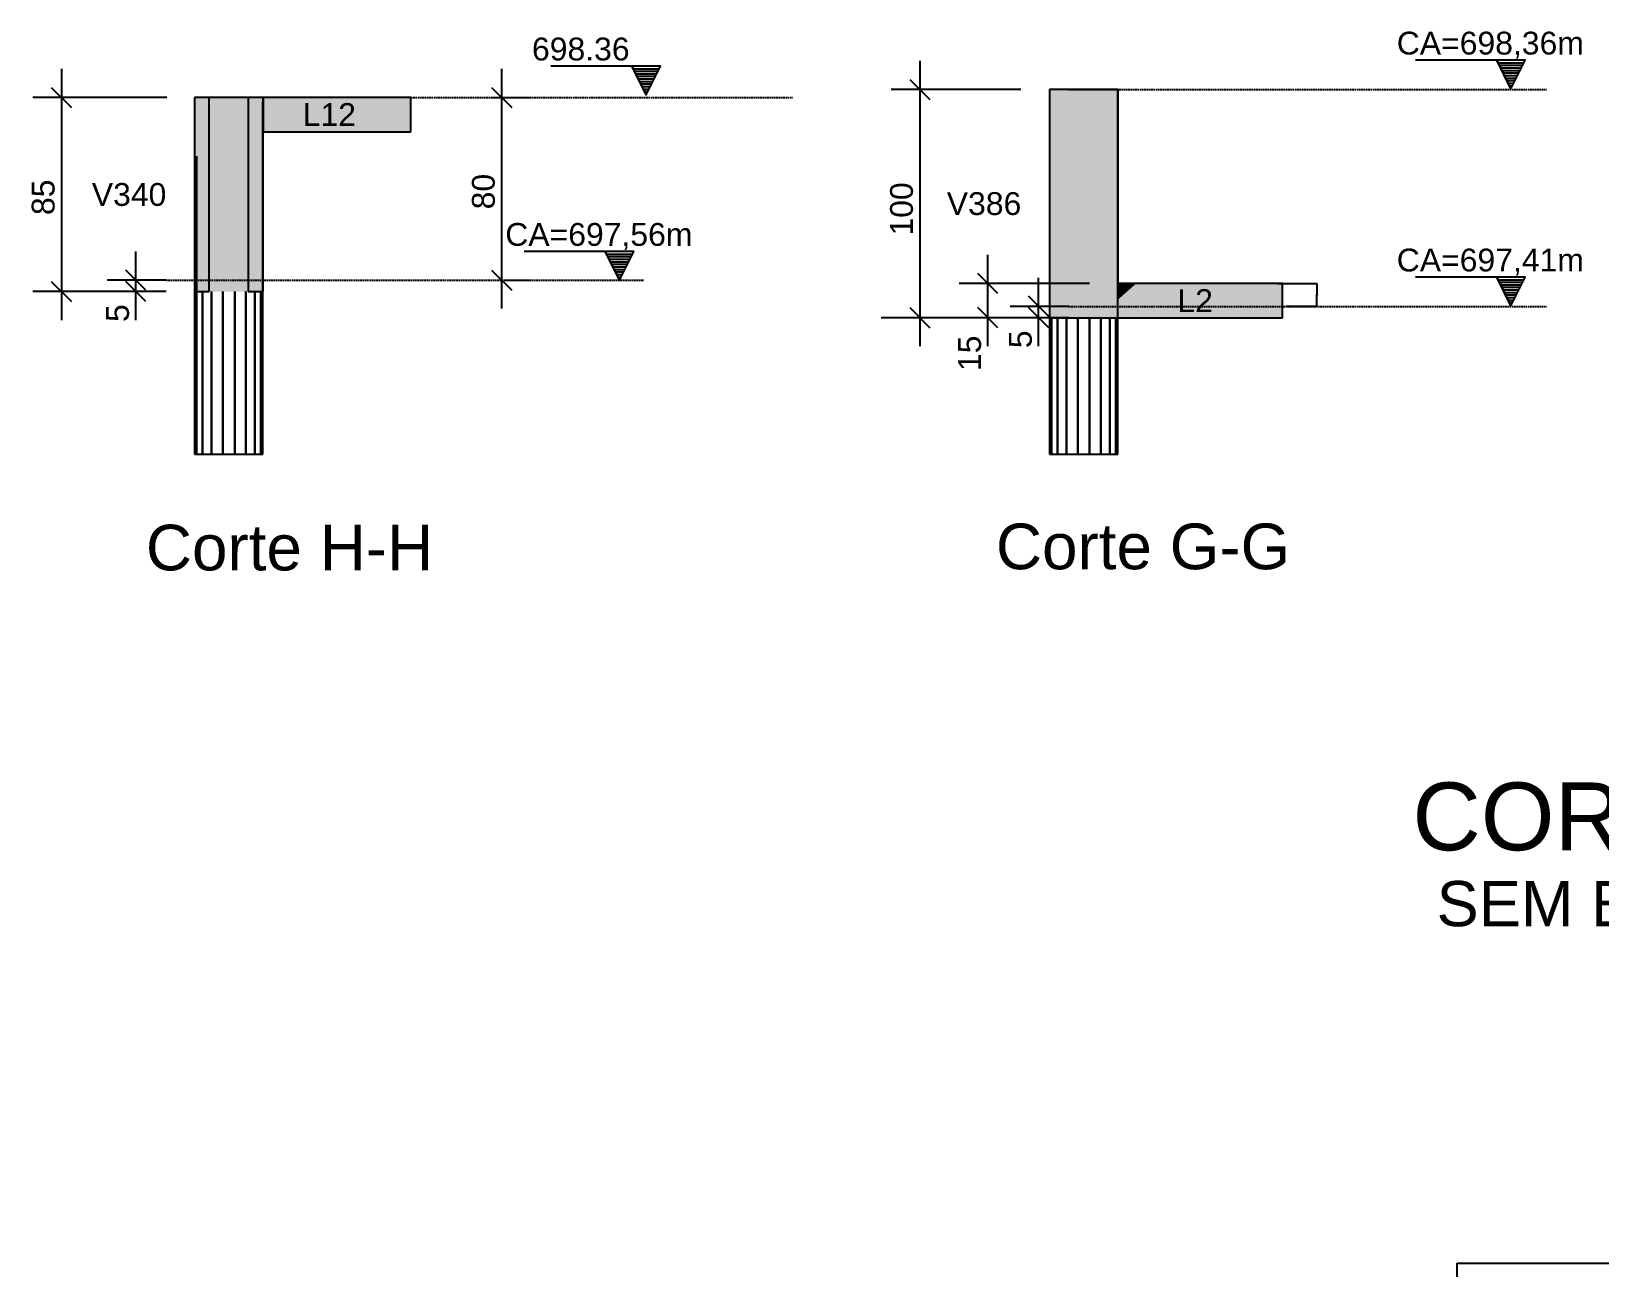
# Model space of a CAD drawing. Extents: x 37185 to 43130, y -8135 to -3930.
# Drawn here: x 40924 to 41610, y -6558 to -6017 of the extents above; entities that cross this region are included whole.
import ezdxf

# ---------------------------------------------------------------- set-up
doc = ezdxf.new("R2010")
doc.units = 0
doc.header["$MEASUREMENT"] = 0
doc.linetypes.add('ESTILO_TQS_0001', pattern=[1, 0.7, -0.3])
doc.layers.get('0').update_dxf_attribs({"linetype": 'CONTINUOUS'})
doc.layers.get('Defpoints').update_dxf_attribs({"linetype": 'CONTINUOUS'})
for name, color, linetype in [('32', 7, 'CONTINUOUS'), ('35', 7, 'CONTINUOUS'), ('48', 4, 'CONTINUOUS'), ('52', 3, 'CONTINUOUS'), ('55', 12, 'CONTINUOUS'), ('68', 4, 'CONTINUOUS'), ('74', 2, 'CONTINUOUS'), ('75', 9, 'CONTINUOUS'), ('79', 12, 'CONTINUOUS'), ('96', 252, 'CONTINUOUS')]:
    doc.layers.add(name, color=color, linetype=linetype)
doc.styles.get("Standard").update_dxf_attribs({"font": 'ROMANS.SHX'})
doc.styles.add('TQS_ARIAL', font='arial.ttf')
doc.dimstyles.get("Standard").update_dxf_attribs({"dimtxt": 0.18, "dimasz": 0.18, "dimexe": 0.18, "dimexo": 0.0625, "dimgap": 0.09, "dimtad": 0, "dimtih": 1, "dimtoh": 1, "dimdec": 4, "dimzin": 0, "dimdsep": 46, "dimtxsty": 'Standard', "dimcen": 0.09, "dimadec": 0, "dimazin": 0, "dimtfac": 1, "dimtdec": 4, "dimtofl": 0, "dimtmove": 0, "dimatfit": 3, "dimfxl": 1, "dimtolj": 1, "dimtzin": 0, "dimarcsym": 0})

# ---------------------------------------------------------------- blocks, each defined once
blk = doc.blocks.new('*D35')
at = {"color": 0, "linetype": 'Continuous', "lineweight": -2}
for p, q in [((41469.14, -6127.41), (41486.55, -6127.41)), ((41486.37, -6127.59), (41486.37, -6132.23)), ((41472.88, -6137.41), (41486.55, -6137.41)), ((41486.37, -6137.23), (41486.37, -6132.59))]:
    blk.add_line(p, q, dxfattribs=at)
at = {"color": 0, "linetype": 'Continuous'}
for points in [[(41486.4, -6127.59), (41486.34, -6127.59), (41486.37, -6127.41)], [(41486.34, -6137.23), (41486.4, -6137.23), (41486.37, -6137.41)]]:
    blk.add_solid(points, dxfattribs=at)
at = {"layer": 'Defpoints', "color": 0, "linetype": 'Continuous'}
for p in [(41469.08, -6127.41), (41486.37, -6127.41), (41472.82, -6137.41)]:
    blk.add_point(p, dxfattribs=at)
at = {"color": 0, "linetype": 'Continuous', "insert": (41486.37, -6132.41), "char_height": 0.18, "attachment_point": 5}
blk.add_mtext('\\A1;10.0000', dxfattribs=at)
blk = doc.blocks.new('CT_GEN_LO')
for p, q in [((31953.98, -11232.82), (31953.98, -11226.98)), ((31953.98, -11226.98), (31961.27, -11226.98)), ((31961.27, -11226.98), (32019.59, -11226.98))]:
    blk.add_line(p, q)
at = {"layer": '32', "linetype": 'Continuous', "style": 'TQS_ARIAL'}
blk.add_text('CORTE ESQUEMÁTICO', height=27, dxfattribs=at).set_placement((31936.13, -11062.57))
at = {"layer": '35', "linetype": 'Continuous', "style": 'TQS_ARIAL'}
blk.add_text('SEM ESCALA', height=18, dxfattribs=at).set_placement((31945.77, -11092.79))

msp = doc.modelspace()

# ---------------------------------------------------------------- linework, layer by layer
at = {"layer": '48', "linetype": 'Continuous'}
for p, q in [((40995.07895, -6045.92246), (40995.0252, -6045.92246)), ((41025.0252, -6130.92246), (41025.0252, -6047.85151)), ((41025.07895, -6045.92246), (41025.04705, -6045.92246)), ((41369.31591, -6042.41354), (41369.31591, -6202.10376)), ((41369.36968, -6042.41354), (41369.31591, -6042.41354)), ((41399.31591, -6042.42404), (41399.31591, -6042.41354)), ((41399.31591, -6042.43431), (41399.31591, -6042.42404)), ((41399.31591, -6042.44871), (41399.31591, -6042.43431)), ((41399.31591, -6142.41351), (41399.31591, -6042.64851)), ((41399.36968, -6042.41354), (41399.31861, -6042.41354)), ((41399.36968, -6127.41351), (41399.36968, -6042.41354)), ((41025.07895, -6130.92246), (41025.07895, -6060.92246)), ((40995.0252, -6070.92246), (40995.0252, -6202.10376)), ((40995.9298, -6130.92246), (40995.9298, -6071.71241)), ((40995.9298, -6071.71241), (40995.9298, -6130.92246)), ((40995.9298, -6202.10376), (40995.9298, -6130.92246)), ((40995.9298, -6130.92246), (40995.9298, -6202.10376)), ((40998.5345, -6202.10376), (40998.5345, -6130.92246)), ((40998.5345, -6130.92246), (40998.5345, -6202.10376)), ((41002.5252, -6202.10376), (41002.5252, -6130.92246)), ((41002.5252, -6130.92246), (41002.5252, -6202.10376)), ((41007.42045, -6202.10376), (41007.42045, -6130.92246)), ((41007.42045, -6130.92246), (41007.42045, -6202.10376)), ((41012.6299, -6202.10376), (41012.6299, -6130.92246)), ((41012.6299, -6130.92246), (41012.6299, -6202.10376)), ((41017.5252, -6202.10376), (41017.5252, -6130.92246)), ((41017.5252, -6130.92246), (41017.5252, -6202.10376)), ((41021.51585, -6202.10376), (41021.51585, -6130.92246)), ((41021.51585, -6130.92246), (41021.51585, -6202.10376)), ((41024.12055, -6202.10376), (41024.12055, -6130.92246)), ((41024.12055, -6130.92246), (41024.12055, -6202.10376)), ((41025.0252, -6202.10376), (41025.0252, -6130.92246)), ((41370.22056, -6202.10376), (41370.22056, -6142.41351)), ((41370.22056, -6142.41351), (41370.22056, -6202.10376)), ((41372.82523, -6202.10376), (41372.82523, -6142.41351)), ((41372.82523, -6142.41351), (41372.82523, -6202.10376)), ((41376.81591, -6202.10376), (41376.81591, -6142.41351)), ((41376.81591, -6142.41351), (41376.81591, -6202.10376)), ((41381.71123, -6202.10376), (41381.71123, -6142.41351)), ((41381.71123, -6142.41351), (41381.71123, -6202.10376)), ((41386.92066, -6202.10376), (41386.92066, -6142.41351)), ((41386.92066, -6142.41351), (41386.92066, -6202.10376)), ((41391.81591, -6202.10376), (41391.81591, -6142.41351)), ((41391.81591, -6142.41351), (41391.81591, -6202.10376)), ((41395.80658, -6202.10376), (41395.80658, -6142.41351)), ((41395.80658, -6142.41351), (41395.80658, -6202.10376)), ((41398.41133, -6202.10376), (41398.41133, -6142.41351)), ((41398.41133, -6142.41351), (41398.41133, -6202.10376)), ((41399.31591, -6202.10376), (41399.31591, -6142.41351)), ((40995.0252, -6202.10376), (40995.9298, -6202.10376)), ((40995.9298, -6202.10376), (40998.5345, -6202.10376)), ((40998.5345, -6202.10376), (41002.5252, -6202.10376)), ((41002.5252, -6202.10376), (41007.42045, -6202.10376)), ((41007.42045, -6202.10376), (41012.6299, -6202.10376)), ((41012.6299, -6202.10376), (41017.5252, -6202.10376)), ((41017.5252, -6202.10376), (41021.51585, -6202.10376)), ((41021.51585, -6202.10376), (41024.12055, -6202.10376)), ((41024.12055, -6202.10376), (41025.0252, -6202.10376)), ((41369.31591, -6202.10376), (41370.22056, -6202.10376)), ((41370.22056, -6202.10376), (41372.82523, -6202.10376)), ((41372.82523, -6202.10376), (41376.81591, -6202.10376)), ((41376.81591, -6202.10376), (41381.71123, -6202.10376)), ((41381.71123, -6202.10376), (41386.92066, -6202.10376)), ((41386.92066, -6202.10376), (41391.81591, -6202.10376)), ((41391.81591, -6202.10376), (41395.80658, -6202.10376)), ((41395.80658, -6202.10376), (41398.41133, -6202.10376)), ((41398.41133, -6202.10376), (41399.31591, -6202.10376))]:
    msp.add_line(p, q, dxfattribs=at)
at = {"layer": '52', "linetype": 'Continuous'}
for points in [[(41001.45885, -6045.92246), (41001.30895, -6045.92246), (40998.5345, -6045.92246), (40995.9298, -6045.92246), (40995.45345, -6045.92246), (40995.07895, -6045.92246)], [(40995.07895, -6045.92246), (40995.07895, -6071.12461), (40995.07895, -6130.92246)], [(41001.30895, -6045.92246), (41001.30895, -6094.05361), (41001.30895, -6128.80121), (41001.30895, -6130.92246)], [(41001.45885, -6130.92246), (41001.45885, -6095.28551), (41001.45885, -6058.87601), (41001.45885, -6052.02506), (41001.45885, -6049.29351), (41001.45885, -6048.71651), (41001.45885, -6046.77396), (41001.45885, -6045.92246)], [(41018.59155, -6045.92246), (41001.45885, -6045.92246)], [(41025.04705, -6045.92246), (41025.0252, -6045.92246), (41024.9714, -6045.92246), (41024.12055, -6045.92246), (41021.51585, -6045.92246), (41018.7414, -6045.92246), (41018.59155, -6045.92246)], [(41018.59155, -6045.92246), (41018.59155, -6081.55936), (41018.59155, -6130.92246)], [(41018.7414, -6130.92246), (41018.7414, -6128.94916), (41018.7414, -6080.73206), (41018.7414, -6045.92246)], [(41025.07895, -6105.72031), (41025.04705, -6045.92246)], [(41025.07895, -6045.92246), (41025.07895, -6060.92246)], [(41089.7437, -6045.92246), (41025.07895, -6045.92246)], [(41089.7437, -6060.92246), (41089.7437, -6059.42121), (41089.7437, -6058.62376), (41089.7437, -6056.35306), (41089.7437, -6056.21206), (41089.7437, -6045.92246)], [(41399.31861, -6042.41354), (41399.26213, -6042.41354), (41399.03946, -6042.41354), (41398.41133, -6042.41354), (41395.80658, -6042.41354), (41391.81591, -6042.41354), (41386.92066, -6042.41354), (41381.71123, -6042.41354), (41376.81591, -6042.41354), (41372.82523, -6042.41354), (41370.22056, -6042.41354), (41369.59236, -6042.41354), (41369.36968, -6042.41354)], [(41369.36968, -6042.41354), (41369.36968, -6089.91291), (41369.36968, -6142.41351)], [(41399.36968, -6094.91414), (41399.31861, -6042.41354)], [(41025.07895, -6060.92246), (41060.5848, -6060.92246), (41088.98325, -6060.92246), (41089.7437, -6060.92246)], [(41399.36968, -6127.41351), (41399.36968, -6094.91414)], [(41025.07895, -6130.92246), (41025.07895, -6105.72031)], [(40995.07895, -6130.92246), (40995.26175, -6130.92246), (40995.45345, -6130.92246), (40995.9298, -6130.92246), (40996.167, -6130.92246), (40996.61105, -6130.92246), (40997.02335, -6130.92246), (40998.5345, -6130.92246), (40999.26015, -6130.92246), (40999.4186, -6130.92246), (40999.57825, -6130.92246), (40999.8456, -6130.92246), (41001.30895, -6130.92246), (41001.45885, -6130.92246)], [(41018.59155, -6130.92246), (41018.7414, -6130.92246), (41019.467, -6130.92246), (41020.6318, -6130.92246), (41020.8192, -6130.92246), (41021.51585, -6130.92246), (41022.1971, -6130.92246), (41023.8834, -6130.92246), (41024.0828, -6130.92246), (41024.12055, -6130.92246), (41024.35715, -6130.92246), (41024.9714, -6130.92246), (41025.0252, -6130.92246), (41025.04705, -6130.92246), (41025.07895, -6130.92246)], [(41471.33526, -6127.41351), (41407.26816, -6127.41351), (41399.36968, -6127.41351)], [(41471.33526, -6142.41351), (41471.33526, -6140.95836), (41471.33526, -6135.01701), (41471.33526, -6134.57976), (41471.33526, -6134.28231), (41471.33526, -6127.41351)], [(41369.36968, -6142.41351), (41369.59236, -6142.41351), (41369.96968, -6142.41351), (41370.22056, -6142.41351), (41370.45771, -6142.41351), (41371.02201, -6142.41351), (41372.28238, -6142.41351), (41372.82523, -6142.41351), (41373.70933, -6142.41351), (41374.05313, -6142.41351), (41376.34266, -6142.41351), (41376.81591, -6142.41351), (41378.32213, -6142.41351), (41378.57563, -6142.41351), (41381.23153, -6142.41351), (41381.71123, -6142.41351), (41383.31413, -6142.41351), (41384.31591, -6142.41351), (41386.38358, -6142.41351), (41386.92066, -6142.41351), (41388.42688, -6142.41351), (41390.05618, -6142.41351), (41391.67101, -6142.41351), (41391.81591, -6142.41351), (41393.04381, -6142.41351), (41394.92248, -6142.41351), (41395.80658, -6142.41351), (41396.07816, -6142.41351), (41396.60803, -6142.41351), (41398.17411, -6142.41351), (41398.41133, -6142.41351), (41398.59898, -6142.41351), (41398.68966, -6142.41351), (41399.03946, -6142.41351), (41399.26213, -6142.41351), (41399.31591, -6142.41351), (41399.36968, -6142.41351), (41407.26816, -6142.41351), (41432.00421, -6142.41351), (41471.33526, -6142.41351)]]:
    msp.add_lwpolyline(points, dxfattribs=at)
at = {"layer": '68', "linetype": 'ESTILO_TQS_0001'}
for p, q in [((41089.7437, -6045.92246), (41256.87445, -6045.92246)), ((41377.82139, -6042.41351), (41586.94109, -6042.41351)), ((40982.57895, -6125.92246), (41191.6987, -6125.92246)), ((41377.82139, -6137.41351), (41586.94109, -6137.41351))]:
    msp.add_line(p, q, dxfattribs=at)
at = {"layer": '75', "linetype": 'Continuous'}
for p, q in [((40936.76885, -6033.42246), (40936.76885, -6143.42246)), ((41129.4837, -6033.42246), (41129.4837, -6138.42246)), ((41199.0401, -6032.21571), (41151.0401, -6032.21571)), ((41192.7901, -6044.71571), (41186.5401, -6032.21571)), ((41187.0975, -6033.33051), (41198.4827, -6033.33051)), ((41187.6549, -6034.44526), (41197.9253, -6034.44526)), ((41192.7901, -6044.71571), (41199.0401, -6032.21571)), ((41312.55021, -6029.91351), (41312.55021, -6154.91354)), ((41577.61439, -6029.62931), (41529.61439, -6029.62931)), ((41571.36439, -6042.12931), (41565.11439, -6029.62931)), ((41565.67179, -6030.74411), (41577.05704, -6030.74411)), ((41566.22919, -6031.85891), (41576.49964, -6031.85891)), ((41566.78659, -6032.97371), (41575.94224, -6032.97371)), ((41567.34394, -6034.08846), (41575.38484, -6034.08846)), ((41571.36439, -6042.12931), (41577.61439, -6029.62931)), ((40932.34945, -6041.50301), (40941.18825, -6050.34186)), ((41125.0643, -6041.50301), (41133.90315, -6050.34186)), ((41188.2123, -6035.56006), (41197.36795, -6035.56006)), ((41188.76965, -6036.67486), (41196.81055, -6036.67486)), ((41189.32705, -6037.78961), (41196.25315, -6037.78966)), ((41189.88445, -6038.90441), (41195.6958, -6038.90441)), ((41190.44185, -6040.01921), (41195.1384, -6040.01921)), ((41190.99925, -6041.13401), (41194.581, -6041.13401)), ((41308.13076, -6037.99409), (41316.96966, -6046.83291)), ((41567.90134, -6035.20326), (41574.82744, -6035.20326)), ((41568.45874, -6036.31806), (41574.27009, -6036.31806)), ((41569.01614, -6037.43286), (41573.71269, -6037.43281)), ((41569.57354, -6038.54766), (41573.15529, -6038.54761)), ((41570.13094, -6039.66241), (41572.59789, -6039.66241)), ((41570.68834, -6040.77721), (41572.04049, -6040.77721)), ((40982.95345, -6045.92246), (40924.26885, -6045.92246)), ((40995.45345, -6045.92246), (40995.45345, -6045.92246)), ((41112.2925, -6045.92246), (41112.2925, -6045.92246)), ((41124.7925, -6045.92246), (41141.9837, -6045.92246)), ((41191.55665, -6042.24881), (41194.0236, -6042.24881)), ((41192.11405, -6043.36356), (41193.46615, -6043.36356)), ((41356.81588, -6042.41354), (41300.05018, -6042.41354)), ((41369.31591, -6042.41354), (41369.31591, -6042.41354)), ((40969.33255, -6143.42246), (40969.33255, -6113.42246)), ((41187.3432, -6113.42246), (41139.3432, -6113.42246)), ((41181.0932, -6125.92246), (41174.84315, -6113.42246)), ((41175.40055, -6114.53726), (41186.7858, -6114.53726)), ((41175.95795, -6115.65201), (41186.2284, -6115.65201)), ((41176.51535, -6116.76681), (41185.67105, -6116.76681)), ((41181.0932, -6125.92246), (41187.3432, -6113.42246)), ((41342.33781, -6154.91354), (41342.33781, -6114.91349)), ((40973.752, -6130.34186), (40964.91315, -6121.50301)), ((41125.0643, -6121.50301), (41133.90315, -6130.34186)), ((41177.07275, -6117.88161), (41185.11365, -6117.88161)), ((41177.63015, -6118.99636), (41184.55625, -6118.99641)), ((41178.18755, -6120.11116), (41183.99885, -6120.11116)), ((41178.74495, -6121.22596), (41183.44145, -6121.22596)), ((41179.30235, -6122.34076), (41182.88405, -6122.34076)), ((41179.85975, -6123.45556), (41182.32665, -6123.45556)), ((41346.75718, -6131.83296), (41337.91836, -6122.99414)), ((40982.57895, -6130.92246), (40924.26885, -6130.92246)), ((40932.34945, -6126.50301), (40941.18825, -6135.34186)), ((40982.57895, -6125.92246), (40956.83255, -6125.92246)), ((40982.57895, -6130.92246), (40956.83255, -6130.92246)), ((40973.752, -6135.34186), (40964.91315, -6126.50301)), ((40995.07895, -6125.92246), (40995.07895, -6125.92246)), ((40995.07895, -6130.92246), (40995.07895, -6130.92246)), ((40995.07895, -6130.92246), (40995.07895, -6130.92246)), ((41118.43225, -6125.92246), (41118.43225, -6125.92246)), ((41130.93225, -6125.92246), (41141.9837, -6125.92246)), ((41180.4171, -6124.57031), (41181.76925, -6124.57031)), ((41386.86966, -6127.41351), (41329.83778, -6127.41351)), ((41364.57499, -6154.91351), (41364.57499, -6124.91351)), ((41399.36968, -6127.41351), (41399.36968, -6127.41351)), ((41577.61439, -6124.62931), (41529.61439, -6124.62931)), ((41571.36439, -6137.12931), (41565.11439, -6124.62931)), ((41565.67179, -6125.74411), (41577.05704, -6125.74411)), ((41566.22919, -6126.85891), (41576.49964, -6126.85891)), ((41566.78659, -6127.97371), (41575.94224, -6127.97371)), ((41567.34394, -6129.08846), (41575.38484, -6129.08846)), ((41567.90134, -6130.20326), (41574.82744, -6130.20326)), ((41571.36439, -6137.12931), (41577.61439, -6124.62931)), ((41377.82139, -6137.41351), (41352.07499, -6137.41351)), ((41368.99439, -6141.83296), (41360.15559, -6132.99411)), ((41568.45874, -6131.31806), (41574.27009, -6131.31806)), ((41569.01614, -6132.43286), (41573.71269, -6132.43281)), ((41569.57354, -6133.54766), (41573.15529, -6133.54761)), ((41570.13094, -6134.66241), (41572.59789, -6134.66241)), ((41570.68834, -6135.77721), (41572.04049, -6135.77721)), ((41377.57664, -6142.41351), (41295.70439, -6142.41351)), ((41356.98103, -6142.41351), (41300.05018, -6142.41351)), ((41308.13076, -6137.99414), (41316.96966, -6146.83296)), ((41344.48101, -6142.41351), (41329.83778, -6142.41351)), ((41346.75718, -6146.83296), (41337.91836, -6137.99414)), ((41377.82139, -6142.41351), (41352.07499, -6142.41351)), ((41356.98103, -6142.41351), (41356.98103, -6142.41351)), ((41368.99439, -6146.83296), (41360.15559, -6137.99411)), ((41369.48106, -6142.41351), (41369.48106, -6142.41351))]:
    msp.add_line(p, q, dxfattribs=at)
at = {"layer": '79', "linetype": 'Continuous'}
for points in [[(41186.5401, -6032.21571), (41192.7901, -6044.71571), (41199.0401, -6032.21571), (41186.5401, -6032.21571)], [(41565.11439, -6029.62931), (41571.36439, -6042.12931), (41577.61439, -6029.62931), (41565.11439, -6029.62931)], [(41174.84315, -6113.42246), (41181.0932, -6125.92246), (41187.3432, -6113.42246), (41174.84315, -6113.42246)], [(41565.11439, -6124.62931), (41571.36439, -6137.12931), (41577.61439, -6124.62931), (41565.11439, -6124.62931)]]:
    msp.add_lwpolyline(points, dxfattribs=at)
at = {"layer": '96', "linetype": 'Continuous'}
for points in [[(40995.0252, -6045.92246), (40995.07895, -6130.92246), (41025.07895, -6130.92246)], [(40995.0252, -6045.92246), (41025.07895, -6130.92246), (41025.07895, -6045.92246)], [(40995.0252, -6045.92246), (41025.07895, -6045.92246), (40995.0252, -6045.92246)], [(40995.45345, -6045.92246), (40995.07895, -6045.92246), (40995.07895, -6071.12461)], [(40995.45345, -6045.92246), (40995.07895, -6071.12461), (40995.45345, -6045.92246)], [(40995.45345, -6045.92246), (40995.07895, -6071.12461), (40995.07895, -6130.92246)], [(40995.45345, -6045.92246), (40995.07895, -6130.92246), (40995.45345, -6045.92246)], [(40995.45345, -6045.92246), (40995.07895, -6130.92246), (40995.45345, -6130.92246)], [(40995.45345, -6045.92246), (40995.45345, -6130.92246), (40995.45345, -6045.92246)], [(40995.45345, -6045.92246), (40995.45345, -6130.92246), (40996.167, -6130.92246)], [(40995.45345, -6045.92246), (40996.167, -6130.92246), (40995.45345, -6045.92246)], [(40995.45345, -6045.92246), (40996.167, -6130.92246), (40997.02335, -6130.92246)], [(40995.45345, -6045.92246), (40997.02335, -6130.92246), (40995.45345, -6045.92246)], [(40995.45345, -6045.92246), (40997.02335, -6130.92246), (40999.4186, -6130.92246)], [(40995.45345, -6045.92246), (40999.4186, -6130.92246), (40995.45345, -6045.92246)], [(40995.45345, -6045.92246), (40999.4186, -6130.92246), (40999.8456, -6130.92246)], [(40995.45345, -6045.92246), (40999.8456, -6130.92246), (40995.45345, -6045.92246)], [(40995.45345, -6045.92246), (40999.8456, -6130.92246), (41001.45885, -6130.92246)], [(40995.45345, -6045.92246), (41001.45885, -6130.92246), (40995.45345, -6045.92246)], [(40995.45345, -6045.92246), (41001.45885, -6130.92246), (41001.45885, -6095.28551)], [(40995.45345, -6045.92246), (41001.45885, -6095.28551), (40995.45345, -6045.92246)], [(40995.45345, -6045.92246), (41001.45885, -6095.28551), (41001.45885, -6045.92246)], [(40995.45345, -6045.92246), (41001.45885, -6045.92246), (40995.45345, -6045.92246)], [(41025.04705, -6045.92246), (41018.59155, -6045.92246), (41018.59155, -6081.55936)], [(41025.04705, -6045.92246), (41018.59155, -6081.55936), (41025.04705, -6045.92246)], [(41025.04705, -6045.92246), (41018.59155, -6081.55936), (41018.59155, -6130.92246)], [(41025.04705, -6045.92246), (41018.59155, -6130.92246), (41025.04705, -6045.92246)], [(41025.04705, -6045.92246), (41018.59155, -6130.92246), (41020.6318, -6130.92246)], [(41025.04705, -6045.92246), (41020.6318, -6130.92246), (41025.04705, -6045.92246)], [(41025.04705, -6045.92246), (41020.6318, -6130.92246), (41020.8192, -6130.92246)], [(41025.04705, -6045.92246), (41020.8192, -6130.92246), (41025.04705, -6045.92246)], [(41025.04705, -6045.92246), (41020.8192, -6130.92246), (41023.8834, -6130.92246)], [(41025.04705, -6045.92246), (41023.8834, -6130.92246), (41025.04705, -6045.92246)], [(41025.04705, -6045.92246), (41023.8834, -6130.92246), (41024.0828, -6130.92246)], [(41025.04705, -6045.92246), (41024.0828, -6130.92246), (41025.04705, -6045.92246)], [(41025.04705, -6045.92246), (41024.0828, -6130.92246), (41024.9714, -6130.92246)], [(41025.04705, -6045.92246), (41024.9714, -6130.92246), (41025.04705, -6045.92246)], [(41025.04705, -6045.92246), (41024.9714, -6130.92246), (41025.04705, -6130.92246)], [(41025.04705, -6045.92246), (41025.04705, -6130.92246), (41025.04705, -6045.92246)], [(41025.04705, -6045.92246), (41025.04705, -6130.92246), (41025.04705, -6130.92246)], [(41025.04705, -6045.92246), (41025.04705, -6130.92246), (41025.04705, -6045.92246)], [(41025.04705, -6045.92246), (41025.07895, -6130.92246), (41025.07895, -6105.72031)], [(41025.04705, -6045.92246), (41025.07895, -6105.72031), (41025.04705, -6045.92246)], [(41025.07895, -6045.92246), (41025.07895, -6060.92246), (41060.5848, -6060.92246)], [(41025.07895, -6045.92246), (41060.5848, -6060.92246), (41025.07895, -6045.92246)], [(41025.07895, -6045.92246), (41060.5848, -6060.92246), (41088.98325, -6060.92246)], [(41025.07895, -6045.92246), (41088.98325, -6060.92246), (41025.07895, -6045.92246)], [(41025.07895, -6045.92246), (41088.98325, -6060.92246), (41089.7437, -6060.92246)], [(41025.07895, -6045.92246), (41089.7437, -6060.92246), (41025.07895, -6045.92246)], [(41025.07895, -6045.92246), (41089.7437, -6060.92246), (41089.7437, -6059.42121)], [(41025.07895, -6045.92246), (41089.7437, -6059.42121), (41025.07895, -6045.92246)], [(41025.07895, -6045.92246), (41089.7437, -6059.42121), (41089.7437, -6058.62376)], [(41025.07895, -6045.92246), (41089.7437, -6058.62376), (41025.07895, -6045.92246)], [(41025.07895, -6045.92246), (41089.7437, -6058.62376), (41089.7437, -6056.35306)], [(41025.07895, -6045.92246), (41089.7437, -6056.35306), (41025.07895, -6045.92246)], [(41025.07895, -6045.92246), (41089.7437, -6056.35306), (41089.7437, -6056.21206)], [(41025.07895, -6045.92246), (41089.7437, -6056.21206), (41025.07895, -6045.92246)], [(41025.07895, -6045.92246), (41089.7437, -6056.21206), (41089.7437, -6045.92246)], [(41025.07895, -6045.92246), (41089.7437, -6045.92246), (41025.07895, -6045.92246)], [(41399.31861, -6042.41354), (41369.36968, -6042.41354), (41369.36968, -6089.91291)], [(41399.31861, -6042.41354), (41369.36968, -6089.91291), (41399.31861, -6042.41354)], [(41399.31861, -6042.41354), (41369.36968, -6089.91291), (41369.36968, -6142.41351)], [(41399.31861, -6042.41354), (41369.36968, -6142.41351), (41399.31861, -6042.41354)], [(41399.31861, -6042.41354), (41369.36968, -6142.41351), (41369.96968, -6142.41351)], [(41399.31861, -6042.41354), (41369.96968, -6142.41351), (41399.31861, -6042.41354)], [(41399.31861, -6042.41354), (41369.96968, -6142.41351), (41370.45771, -6142.41351)], [(41399.31861, -6042.41354), (41370.45771, -6142.41351), (41399.31861, -6042.41354)], [(41399.31861, -6042.41354), (41370.45771, -6142.41351), (41372.28238, -6142.41351)], [(41399.31861, -6042.41354), (41372.28238, -6142.41351), (41399.31861, -6042.41354)], [(41399.31861, -6042.41354), (41372.28238, -6142.41351), (41373.70933, -6142.41351)], [(41399.31861, -6042.41354), (41373.70933, -6142.41351), (41399.31861, -6042.41354)], [(41399.31861, -6042.41354), (41373.70933, -6142.41351), (41376.34266, -6142.41351)], [(41399.31861, -6042.41354), (41376.34266, -6142.41351), (41399.31861, -6042.41354)], [(41399.31861, -6042.41354), (41376.34266, -6142.41351), (41378.57563, -6142.41351)], [(41399.31861, -6042.41354), (41378.57563, -6142.41351), (41399.31861, -6042.41354)], [(41399.31861, -6042.41354), (41378.57563, -6142.41351), (41381.23153, -6142.41351)], [(41399.31861, -6042.41354), (41381.23153, -6142.41351), (41399.31861, -6042.41354)], [(41399.31861, -6042.41354), (41381.23153, -6142.41351), (41384.31591, -6142.41351)], [(41399.31861, -6042.41354), (41384.31591, -6142.41351), (41399.31861, -6042.41354)], [(41399.31861, -6042.41354), (41384.31591, -6142.41351), (41386.38358, -6142.41351)], [(41399.31861, -6042.41354), (41386.38358, -6142.41351), (41399.31861, -6042.41354)], [(41399.31861, -6042.41354), (41386.38358, -6142.41351), (41390.05618, -6142.41351)], [(41399.31861, -6042.41354), (41390.05618, -6142.41351), (41399.31861, -6042.41354)], [(41399.31861, -6042.41354), (41390.05618, -6142.41351), (41391.67101, -6142.41351)], [(41399.31861, -6042.41354), (41391.67101, -6142.41351), (41399.31861, -6042.41354)], [(41399.31861, -6042.41354), (41391.67101, -6142.41351), (41394.92248, -6142.41351)], [(41399.31861, -6042.41354), (41394.92248, -6142.41351), (41399.31861, -6042.41354)], [(41399.31861, -6042.41354), (41394.92248, -6142.41351), (41396.07816, -6142.41351)], [(41399.31861, -6042.41354), (41396.07816, -6142.41351), (41399.31861, -6042.41354)], [(41399.31861, -6042.41354), (41396.07816, -6142.41351), (41398.17411, -6142.41351)], [(41399.31861, -6042.41354), (41398.17411, -6142.41351), (41399.31861, -6042.41354)], [(41399.31861, -6042.41354), (41398.17411, -6142.41351), (41398.59898, -6142.41351)], [(41399.31861, -6042.41354), (41398.59898, -6142.41351), (41399.31861, -6042.41354)], [(41399.31861, -6042.41354), (41398.59898, -6142.41351), (41399.26213, -6142.41351)], [(41399.31861, -6042.41354), (41399.26213, -6142.41351), (41399.31861, -6042.41354)], [(41399.31861, -6042.41354), (41399.26213, -6142.41351), (41399.36968, -6142.41351)], [(41399.31861, -6042.41354), (41399.36968, -6142.41351), (41399.31861, -6042.41354)], [(41399.31861, -6042.41354), (41399.36968, -6142.41351), (41399.36968, -6094.91414)], [(41399.31861, -6042.41354), (41399.36968, -6094.91414), (41399.31861, -6042.41354)], [(41407.26816, -6127.41351), (41399.36968, -6127.41351), (41399.36968, -6134.44214)], [(41407.26816, -6127.41351), (41399.36968, -6134.44214), (41407.26816, -6127.41351)], [(41407.26816, -6127.41351), (41399.36968, -6134.44214), (41399.36968, -6142.41351)], [(41407.26816, -6127.41351), (41399.36968, -6142.41351), (41407.26816, -6127.41351)], [(41407.26816, -6127.41351), (41399.36968, -6142.41351), (41407.26816, -6142.41351)], [(41407.26816, -6127.41351), (41407.26816, -6142.41351), (41407.26816, -6127.41351)], [(41407.26816, -6127.41351), (41407.26816, -6142.41351), (41432.00421, -6142.41351)], [(41407.26816, -6127.41351), (41432.00421, -6142.41351), (41407.26816, -6127.41351)], [(41407.26816, -6127.41351), (41432.00421, -6142.41351), (41471.33526, -6142.41351)], [(41407.26816, -6127.41351), (41471.33526, -6142.41351), (41407.26816, -6127.41351)], [(41407.26816, -6127.41351), (41471.33526, -6142.41351), (41471.33526, -6140.95836)], [(41407.26816, -6127.41351), (41471.33526, -6140.95836), (41407.26816, -6127.41351)], [(41407.26816, -6127.41351), (41471.33526, -6140.95836), (41471.33526, -6135.01701)], [(41407.26816, -6127.41351), (41471.33526, -6135.01701), (41407.26816, -6127.41351)], [(41407.26816, -6127.41351), (41471.33526, -6135.01701), (41471.33526, -6134.57976)], [(41407.26816, -6127.41351), (41471.33526, -6134.57976), (41407.26816, -6127.41351)], [(41407.26816, -6127.41351), (41471.33526, -6134.57976), (41471.33526, -6134.28231)], [(41407.26816, -6127.41351), (41471.33526, -6134.28231), (41407.26816, -6127.41351)], [(41407.26816, -6127.41351), (41471.33526, -6134.28231), (41471.33526, -6127.41351)], [(41407.26816, -6127.41351), (41471.33526, -6127.41351), (41407.26816, -6127.41351)]]:
    msp.add_solid(points, dxfattribs=at)

# ---------------------------------------------------------------- block references
at = {"layer": '55', "color": 12, "linetype": 'Continuous', "xscale": 1.1, "yscale": 1.1, "zscale": 1.1}
msp.add_blockref('CT_GEN_LO', (6398.46407, 5793.17928), dxfattribs=at)

# ---------------------------------------------------------------- texts
at = {"layer": '74', "linetype": 'Continuous', "style": 'TQS_ARIAL'}
for s, height, p in [('L12', 10, (41042.41135, -6058.42246)), ('V340', 10, (40950.07895, -6093.42246)), ('V386', 9.999975, (41324.36968, -6097.41351)), ('L2', 9.999975, (41425.35246, -6139.91354))]:
    msp.add_text(s, height=height, dxfattribs=at).set_placement(p)
at = {"layer": '75', "linetype": 'Continuous', "style": 'TQS_ARIAL'}
for s, height, p in [('698.36', 10, (41142.7901, -6029.71571)), ('CA=698,36m', 10, (41521.36439, -6027.12931)), ('CA=697,56m', 10, (41131.0932, -6110.92246)), ('CA=697,41m', 10, (41521.36439, -6122.12931)), ('Corte H-H', 20, (40973.7554, -6253.05846)), ('Corte G-G', 20.000025, (41345.89977, -6252.55745))]:
    msp.add_text(s, height=height, dxfattribs=at).set_placement(p)
for s, height, p in [('85', 10, (40933.76885, -6097.42246)), ('80', 10, (41126.4837, -6094.92246)), ('100', 9.999975, (41309.55021, -6106.41351)), ('5', 10, (40966.33255, -6144.25576)), ('15', 9.999975, (41339.33781, -6165.74684)), ('5', 10, (41361.57499, -6155.74686))]:
    msp.add_text(s, height=height, rotation=90, dxfattribs=at).set_placement(p)

# ---------------------------------------------------------------- dimensions: what is measured, and where the dimension line sits
at = {"linetype": 'Continuous'}
dim = msp.add_linear_dim(base=(41486.37141, -6127.41351), p1=(41472.82048, -6137.41351), p2=(41469.08132, -6127.41351), angle=90, dimstyle='Standard', dxfattribs=at)
dim.commit()
dim.dimension.update_dxf_attribs({"geometry": '*D35', "text_midpoint": (41486.37141, -6132.41351)})

doc.saveas('drawing.dxf')
